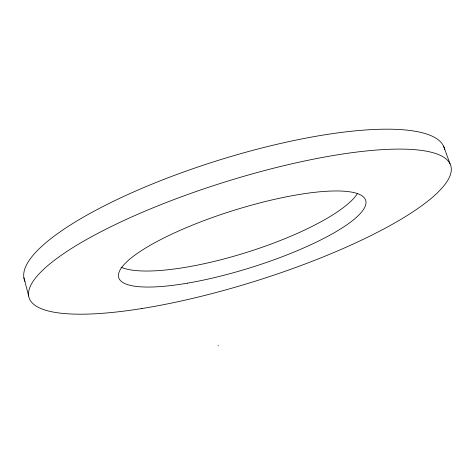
<?xml version="1.0" encoding="UTF-8"?>
<svg xmlns="http://www.w3.org/2000/svg" width="475" height="475" viewBox="0 0 475 475"><rect width="100%" height="100%" fill="white"/><g stroke="black" fill="none" stroke-linecap="round" stroke-linejoin="round"><path stroke-width="0.71" d="M218.09 345.444L218.268 345.824M443.585 146.181L450.068 163.875M23.91 277.804L28.678 296.026M25.021 281.39A220.05 55.866 -17.4 0 1 217.449 160.615A220.05 55.866 -17.4 0 1 444.742 149.75M357.402 193.64A128.885 32.169 -17.4 0 1 245.444 252.771A128.885 32.169 -17.4 0 1 121.042 267.188M187.518 283.147A129.39 29.854 -17.4 0 0 365.738 200.498A129.39 29.854 -17.4 0 0 173.399 233.385A129.39 29.854 -17.4 0 0 187.518 283.147M141.871 308.536A220.946 51.858 -17.4 0 0 451.137 167.188A220.946 51.858 -17.4 0 0 126.73 219.201A220.946 51.858 -17.4 0 0 141.871 308.536"/></g></svg>
